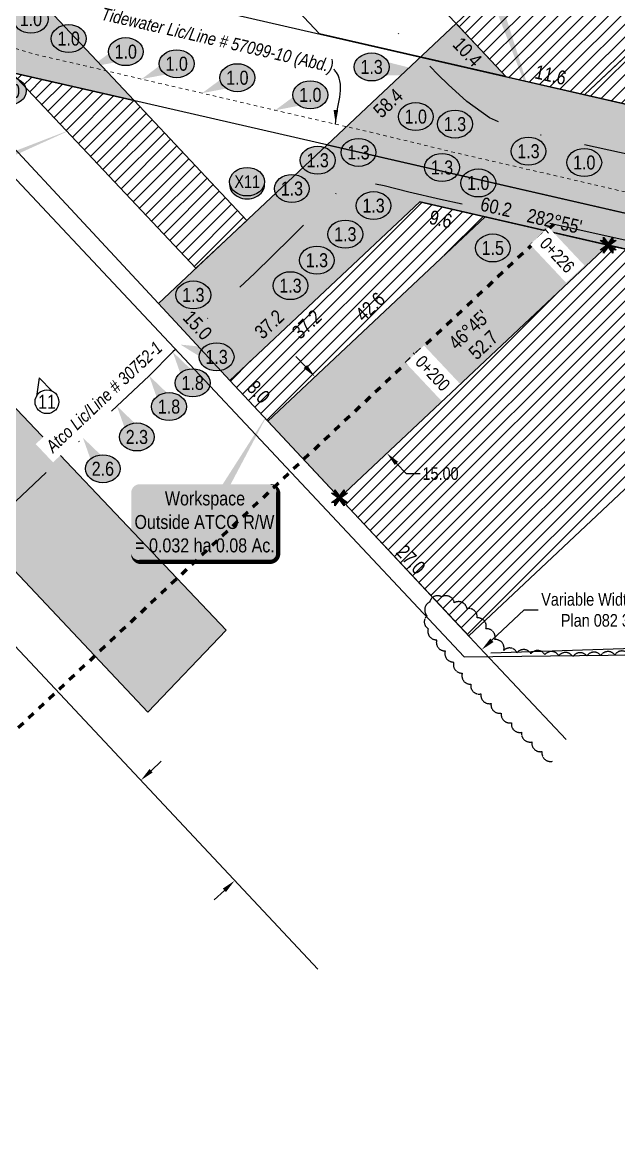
# Model space of a CAD drawing. Extents: x 634962 to 644935, y 5969185 to 5972988.
# Drawn here: x 644089.8 to 644174.9, y 5970389.1 to 5970549.9 of the extents above; entities that cross this region are included whole.
import ezdxf
from ezdxf.enums import TextEntityAlignment as Align

# ---------------------------------------------------------------- set-up
doc = ezdxf.new("R2010")
doc.units = 0
doc.header["$LTSCALE"] = 5
doc.header["$PDSIZE"] = 0.5
for name, pattern in [('0', [1, 1, 0]), ('CENTERLINEX33', [6.5, 2.5, -1, 0.5, -1, 0.5, -1]), ('DASHDOT', [25.4, 12.7, -6.35, 0, -6.35]), ('foc-ABD', [1, 0.5, -0.5]), ('foc-PROPOSED-HP', [2, 1, -1]), ('foc-QUARTERLINE', [33, 25, -3, 2, -3])]:
    doc.linetypes.add(name, pattern=pattern)
doc.layers.get('Defpoints').update_dxf_attribs({"color": 9})
for name, color, linetype in [('AS-FENCE-DASH', 48, 'foc-FENCE-DASH'), ('AS-PIPE-UG-CLIENT HIGH PRESSURE', 240, 'DASHDOT'), ('AS-ROADS', 254, 'Continuous'), ('C-RW', 13, 'Continuous'), ('CG-NOTES', 7, 'Continuous'), ('L-BD', 7, 'Continuous'), ('L-BD1', 253, 'Continuous'), ('L-MON', 1, 'Continuous'), ('L-QSEC', 8, 'foc-QUARTERLINE'), ('L-TITLEDB', 4, 'Continuous'), ('L-TITLEDB-T', 4, 'Continuous'), ('P-CROSSINGS', 250, 'Continuous'), ('P-ELEVATION', 7, 'Continuous'), ('P-PROPOSED', 10, 'Continuous'), ('P-PROPOSED-H', 21, 'Continuous'), ('P-TEMP WITHIN RW-H', 254, 'Continuous'), ('P-TEMP WITHIN-BLACK', 5, 'Continuous'), ('P-TEMP-ATCO PIPELINES', 104, 'Continuous'), ('P-TEMP-ATCO PIPELINES-H', 71, 'Continuous'), ('P-TEMP-ATCO PIPELINES-T', 104, 'Continuous'), ('P-TEMP-ATCO PIPELINES_2', 104, 'Continuous'), ('P-TEMP-BLOCKS', 250, 'Continuous'), ('P-TXT', 4, 'Continuous'), ('T-BUSH', 110, '0')]:
    doc.layers.add(name, color=color, linetype=linetype)
for name, color, linetype, lineweight in [('EXISTING PIPE (EXIST OR HP)', 240, 'CENTERLINEX33', 20), ('EXISTING PIPE ABD', 113, 'foc-ABD', 13), ('PROPOSED HP', 240, 'foc-PROPOSED-HP', 60), ('T-TIE-T', 201, 'Continuous', 18)]:
    doc.layers.add(name, color=color, linetype=linetype, lineweight=lineweight)
doc.styles.add('1.8', font='ARIALN.TTF', dxfattribs={"height": 1.8})
doc.styles.add('175L', font='ARIALN.TTF', dxfattribs={"height": 20})
doc.styles.add('80', font='ARIALN.TTF', dxfattribs={"height": 10})
doc.styles.add('80L', font='ARIALN.TTF', dxfattribs={"height": 10})
doc.styles.add('Crossing', font='ARIALN.TTF', dxfattribs={"height": 10})
doc.styles.add('foc-LtypeFont', font='ARIALN.TTF', dxfattribs={"height": 7.35})
doc.linetypes.add('foc-FENCE-DASH', pattern='A,0.5,-0.5,1,-0.5,1,-0.5,1,-0.5,1,-0.5,["X",foc-LtypeFont,S=0.2,R=0,X=-0.625,Y=-0.75],-0.5', length=7.5)
doc.dimstyles.new('Compass 1 000', dxfattribs={"dimtxt": 1.8, "dimasz": 2, "dimexe": 0.2, "dimexo": 0.0625, "dimgap": 0.5, "dimtad": 0, "dimtih": 1, "dimtoh": 1, "dimzin": 0, "dimdsep": 46, "dimtxsty": '1.8', "dimcen": 0.1, "dimse1": 1, "dimse2": 1, "dimclrd": 256, "dimclrt": 256, "dimaunit": 1, "dimadec": 4, "dimazin": 0, "dimtfac": 0.06, "dimtofl": 0, "dimtmove": 0, "dimatfit": 0, "dimfxl": 0.2, "dimtolj": 1, "dimtzin": 0, "dimlwd": -1, "dimarcsym": 0})
pattern_1 = [(45, (-1542.7681, 974.1387), (-0.89779543018, 0.89779543018), [])]

# ---------------------------------------------------------------- blocks, each defined once
blk = doc.blocks.new('xing2')
h = blk.add_hatch(color=50)
h.dxf.hatch_style = 1
edge = h.paths.add_edge_path()
edge.add_ellipse((0, 0), major_axis=(-12.5, 0), ratio=0.816297, start_angle=0, end_angle=360)
h = blk.add_hatch(color=250)
h.dxf.hatch_style = 1
edge = h.paths.add_edge_path()
edge.add_ellipse((0, -2.05), major_axis=(-12.5, 0), ratio=0.816297, start_angle=0, end_angle=180)
edge.add_line((12.5, -2.05), (12.5, 0))
edge.add_ellipse((0, 0), major_axis=(-12.5, 0), ratio=0.816297, start_angle=0, end_angle=180, ccw=False)
edge.add_line((-12.5, 0), (-12.5, -2.05))
at = {"color": 250}
blk.add_ellipse((0, 0), major_axis=(-12.5, 0), ratio=0.816297, dxfattribs=at)
blk.add_ellipse((0, -2.05), major_axis=(-12.5, 0), ratio=0.816297, start_param=0, end_param=3.141593, dxfattribs=at)
at = {"color": 250, "style": 'Crossing'}
blk.add_attdef('CROSSING', text='', height=9, dxfattribs=at).set_placement((0.09, 0.02), align=Align.MIDDLE_CENTER)
at = {"color": 250, "style": 'Crossing', "flags": 1}
for tag, p in [('OWNER', (0.09, -12.49)), ('DESCRIPTION', (0.09, -25.77)), ('LOCATION', (0.09, -39.3)), ('DWG_REF', (0.09, -52.84))]:
    blk.add_attdef(tag, text='', height=9, dxfattribs=at).set_placement(p, align=Align.MIDDLE_CENTER)
blk = doc.blocks.new('*D444')
at = {"layer": 'Defpoints', "color": 0, "transparency": 16777216}
for p in [(644049.4, 5970502.66), (644015.86, 5970471.18), (644106.7, 5970441.61)]:
    blk.add_point(p, dxfattribs=at)
at = {"layer": 'L-TITLEDB-T', "transparency": 16777216}
for p, q in [((644108.15, 5970442.98), (644109.61, 5970444.35)), ((644071.7, 5970408.77), (644069.72, 5970406.9)), ((644069.72, 5970406.9), (644067.72, 5970406.9))]:
    blk.add_line(p, q, dxfattribs=at)
for points in [[(644107.93, 5970443.23), (644108.38, 5970442.74), (644106.7, 5970441.61)], [(644071.47, 5970409.01), (644071.93, 5970408.52), (644073.16, 5970410.14)]]:
    blk.add_solid(points, dxfattribs=at)
at = {"layer": 'L-TITLEDB-T', "transparency": 16777216, "insert": (644061.17, 5970406.9), "char_height": 1.8, "attachment_point": 5, "style": '1.8'}
blk.add_mtext('\\A1;45.72 Road\\PPlan 2143 JY', dxfattribs=at)
blk = doc.blocks.new('*U661')
h = blk.add_hatch(color=255)
edge = h.paths.add_edge_path()
edge.add_line((-46.5, -37), (46.5, -37))
edge.add_arc((46.5, -31), 6, 270, 360)
edge.add_line((52.5, -31), (52.5, 29.5))
edge.add_arc((46.5, 29.5), 6, 0, 90)
edge.add_line((46.5, 35.5), (-46.5, 35.5))
edge.add_arc((-46.5, 29.5), 6, 90, 180)
edge.add_line((-52.5, 29.5), (-52.5, -31))
edge.add_arc((-46.5, -31), 6, 180, 270)
at = {"color": 104, "flags": 128}
blk.add_lwpolyline([(120.61, 50.56, 0, 7.5, 0), (0, 0, 0, 0, 0)], format="xyseb", dxfattribs=at)
blk.add_lwpolyline([(-46.5, -37, 3, 3, 0), (46.5, -37, 3, 3, 0.414214), (52.5, -31, 3, 3, 0), (52.5, 29.5, 3, 0, 0.414214), (46.5, 35.5, 0, 0, 0), (-46.5, 35.5, 0, 0, 0.414214), (-52.5, 29.5, 0, 0, 0), (-52.5, -31, 0, 3, 0.414214)], format="xyseb", close=True, dxfattribs=at)
at = {"color": 104, "style": '80'}
blk.add_attdef('ENTER_TEXT_001', (-26.85, -4.92), '', height=10, dxfattribs=at)
blk = doc.blocks.new('*D446')
at = {"layer": 'Defpoints', "color": 0, "transparency": 16777216}
for p in [(644136.76, 5970480.19), (644155.39, 5970460.26), (644101.45, 5970447.19)]:
    blk.add_point(p, dxfattribs=at)
at = {"layer": 'P-TXT', "transparency": 16777216}
for p, q in [((644156.85, 5970461.63), (644161.48, 5970465.95)), ((644161.48, 5970465.95), (644163.48, 5970465.95)), ((644118.62, 5970425.89), (644117.16, 5970424.53))]:
    blk.add_line(p, q, dxfattribs=at)
for points in [[(644156.62, 5970461.87), (644157.08, 5970461.38), (644155.39, 5970460.26)], [(644118.4, 5970426.14), (644118.85, 5970425.65), (644120.08, 5970427.26)]]:
    blk.add_solid(points, dxfattribs=at)
at = {"layer": 'P-TXT', "transparency": 16777216, "insert": (644173.35, 5970465.95), "char_height": 1.8, "attachment_point": 5, "style": '1.8'}
blk.add_mtext('\\A1;Variable Width Road \\PPlan 082 3749', dxfattribs=at)
blk = doc.blocks.new('*U824')
at = {"layer": 'P-ELEVATION'}
h = blk.add_hatch(color=111, dxfattribs=at)
h.dxf.hatch_style = 1
edge = h.paths.add_edge_path()
edge.add_ellipse((0, 0), major_axis=(-12.45, 0), ratio=0.803368, start_angle=0, end_angle=360)
at = {"layer": 'P-ELEVATION', "color": 7, "flags": 128}
blk.add_lwpolyline([(0, 0, 12.5, 0, 0), (-9.79, 15.6, 0, 0, 0)], format="xyseb", dxfattribs=at)
at = {"layer": 'P-ELEVATION', "color": 7}
blk.add_ellipse((0, 0), major_axis=(-12.45, 0), ratio=0.803368, dxfattribs=at)
at = {"layer": 'P-ELEVATION', "style": '80'}
blk.add_attdef('ELEVATION', text='', height=10, dxfattribs=at).set_placement((0, 0), align=Align.MIDDLE_CENTER)
blk = doc.blocks.new('*U823')
at = {"layer": 'P-ELEVATION'}
h = blk.add_hatch(color=111, dxfattribs=at)
h.dxf.hatch_style = 1
edge = h.paths.add_edge_path()
edge.add_ellipse((0, 0), major_axis=(-12.45, 0), ratio=0.803368, start_angle=0, end_angle=360)
at = {"layer": 'P-ELEVATION', "color": 7, "flags": 128}
blk.add_lwpolyline([(0, 0, 12.5, 0, 0), (8.42, 16.18, 0, 0, 0)], format="xyseb", dxfattribs=at)
at = {"layer": 'P-ELEVATION', "color": 7}
blk.add_ellipse((0, 0), major_axis=(-12.45, 0), ratio=0.803368, dxfattribs=at)
at = {"layer": 'P-ELEVATION', "style": '80'}
blk.add_attdef('ELEVATION', text='', height=10, dxfattribs=at).set_placement((0, 0), align=Align.MIDDLE_CENTER)
blk = doc.blocks.new('*U822')
at = {"layer": 'P-ELEVATION'}
h = blk.add_hatch(color=111, dxfattribs=at)
h.dxf.hatch_style = 1
edge = h.paths.add_edge_path()
edge.add_ellipse((0, 0), major_axis=(-12.45, 0), ratio=0.803368, start_angle=0, end_angle=360)
at = {"layer": 'P-ELEVATION', "color": 7, "flags": 128}
blk.add_lwpolyline([(0, 0, 12.5, 0, 0), (47.63, -5.71, 0, 0, 0)], format="xyseb", dxfattribs=at)
at = {"layer": 'P-ELEVATION', "color": 7}
blk.add_ellipse((0, 0), major_axis=(-12.45, 0), ratio=0.803368, dxfattribs=at)
at = {"layer": 'P-ELEVATION', "style": '80'}
blk.add_attdef('ELEVATION', text='', height=10, dxfattribs=at).set_placement((0, 0), align=Align.MIDDLE_CENTER)
blk = doc.blocks.new('*U815')
at = {"layer": 'P-ELEVATION'}
h = blk.add_hatch(color=111, dxfattribs=at)
h.dxf.hatch_style = 1
edge = h.paths.add_edge_path()
edge.add_ellipse((0, 0), major_axis=(-12.45, 0), ratio=0.803368, start_angle=0, end_angle=360)
at = {"layer": 'P-ELEVATION', "color": 7, "flags": 128}
blk.add_lwpolyline([(0, 0, 12.5, 0, 0), (-25.87, -8.19, 0, 0, 0)], format="xyseb", dxfattribs=at)
at = {"layer": 'P-ELEVATION', "color": 7}
blk.add_ellipse((0, 0), major_axis=(-12.45, 0), ratio=0.803368, dxfattribs=at)
at = {"layer": 'P-ELEVATION', "style": '80'}
blk.add_attdef('ELEVATION', text='', height=10, dxfattribs=at).set_placement((0, 0), align=Align.MIDDLE_CENTER)
blk = doc.blocks.new('*U563')
at = {"layer": 'P-ELEVATION'}
h = blk.add_hatch(color=111, dxfattribs=at)
h.dxf.hatch_style = 1
edge = h.paths.add_edge_path()
edge.add_ellipse((0, 0), major_axis=(-12.45, 0), ratio=0.803368, start_angle=0, end_angle=360)
at = {"layer": 'P-ELEVATION', "color": 7, "flags": 128}
blk.add_lwpolyline([(0, 0, 12.5, 0, 0), (-8.7, 19.82, 0, 0, 0)], format="xyseb", dxfattribs=at)
at = {"layer": 'P-ELEVATION', "color": 7}
blk.add_ellipse((0, 0), major_axis=(-12.45, 0), ratio=0.803368, dxfattribs=at)
at = {"layer": 'P-ELEVATION', "style": '80'}
blk.add_attdef('ELEVATION', text='', height=10, dxfattribs=at).set_placement((0, 0), align=Align.MIDDLE_CENTER)
blk = doc.blocks.new('*U828')
at = {"layer": 'P-ELEVATION'}
h = blk.add_hatch(color=111, dxfattribs=at)
h.dxf.hatch_style = 1
edge = h.paths.add_edge_path()
edge.add_ellipse((0, 0), major_axis=(-12.45, 0), ratio=0.803368, start_angle=0, end_angle=360)
at = {"layer": 'P-ELEVATION', "color": 7, "flags": 128}
blk.add_lwpolyline([(0, 0, 12.5, 0, 0), (-31.67, -11.29, 0, 0, 0)], format="xyseb", dxfattribs=at)
at = {"layer": 'P-ELEVATION', "color": 7}
blk.add_ellipse((0, 0), major_axis=(-12.45, 0), ratio=0.803368, dxfattribs=at)
at = {"layer": 'P-ELEVATION', "style": '80'}
blk.add_attdef('ELEVATION', text='', height=10, dxfattribs=at).set_placement((0, 0), align=Align.MIDDLE_CENTER)
blk = doc.blocks.new('*U587')
at = {"layer": 'P-ELEVATION'}
h = blk.add_hatch(color=111, dxfattribs=at)
h.dxf.hatch_style = 1
edge = h.paths.add_edge_path()
edge.add_ellipse((0, 0), major_axis=(-12.45, 0), ratio=0.803368, start_angle=0, end_angle=360)
at = {"layer": 'P-ELEVATION', "color": 7, "flags": 128}
blk.add_lwpolyline([(0, 0, 12.5, 0, 0), (-25.17, -11.02, 0, 0, 0)], format="xyseb", dxfattribs=at)
at = {"layer": 'P-ELEVATION', "color": 7}
blk.add_ellipse((0, 0), major_axis=(-12.45, 0), ratio=0.803368, dxfattribs=at)
at = {"layer": 'P-ELEVATION', "style": '80'}
blk.add_attdef('ELEVATION', text='', height=10, dxfattribs=at).set_placement((0, 0), align=Align.MIDDLE_CENTER)
blk = doc.blocks.new('*U590')
at = {"layer": 'P-ELEVATION'}
h = blk.add_hatch(color=111, dxfattribs=at)
h.dxf.hatch_style = 1
edge = h.paths.add_edge_path()
edge.add_ellipse((0, 0), major_axis=(-12.45, 0), ratio=0.803368, start_angle=0, end_angle=360)
at = {"layer": 'P-ELEVATION', "color": 7, "flags": 128}
blk.add_lwpolyline([(0, 0, 12.5, 0, 0), (0.39, 31.57, 0, 0, 0)], format="xyseb", dxfattribs=at)
at = {"layer": 'P-ELEVATION', "color": 7}
blk.add_ellipse((0, 0), major_axis=(-12.45, 0), ratio=0.803368, dxfattribs=at)
at = {"layer": 'P-ELEVATION', "style": '80'}
blk.add_attdef('ELEVATION', text='', height=10, dxfattribs=at).set_placement((0, 0), align=Align.MIDDLE_CENTER)
blk = doc.blocks.new('*U592')
at = {"layer": 'P-ELEVATION'}
h = blk.add_hatch(color=111, dxfattribs=at)
h.dxf.hatch_style = 1
edge = h.paths.add_edge_path()
edge.add_ellipse((0, 0), major_axis=(-12.45, 0), ratio=0.803368, start_angle=0, end_angle=360)
at = {"layer": 'P-ELEVATION', "color": 7, "flags": 128}
blk.add_lwpolyline([(0, 0, 12.5, 0, 0), (21.2, 21.85, 0, 0, 0)], format="xyseb", dxfattribs=at)
at = {"layer": 'P-ELEVATION', "color": 7}
blk.add_ellipse((0, 0), major_axis=(-12.45, 0), ratio=0.803368, dxfattribs=at)
at = {"layer": 'P-ELEVATION', "style": '80'}
blk.add_attdef('ELEVATION', text='', height=10, dxfattribs=at).set_placement((0, 0), align=Align.MIDDLE_CENTER)
blk = doc.blocks.new('*U593')
at = {"layer": 'P-ELEVATION'}
h = blk.add_hatch(color=111, dxfattribs=at)
h.dxf.hatch_style = 1
edge = h.paths.add_edge_path()
edge.add_ellipse((0, 0), major_axis=(-12.45, 0), ratio=0.803368, start_angle=0, end_angle=360)
at = {"layer": 'P-ELEVATION', "color": 7, "flags": 128}
blk.add_lwpolyline([(0, 0, 12.5, 0, 0), (-1.12, -22.83, 0, 0, 0)], format="xyseb", dxfattribs=at)
at = {"layer": 'P-ELEVATION', "color": 7}
blk.add_ellipse((0, 0), major_axis=(-12.45, 0), ratio=0.803368, dxfattribs=at)
at = {"layer": 'P-ELEVATION', "style": '80'}
blk.add_attdef('ELEVATION', text='', height=10, dxfattribs=at).set_placement((0, 0), align=Align.MIDDLE_CENTER)
blk = doc.blocks.new('*U614')
at = {"layer": 'P-ELEVATION'}
h = blk.add_hatch(color=111, dxfattribs=at)
h.dxf.hatch_style = 1
edge = h.paths.add_edge_path()
edge.add_ellipse((0, 0), major_axis=(-12.45, 0), ratio=0.803368, start_angle=0, end_angle=360)
at = {"layer": 'P-ELEVATION', "color": 7, "flags": 128}
blk.add_lwpolyline([(0, 0, 12.5, 0, 0), (-25.8, 8.75, 0, 0, 0)], format="xyseb", dxfattribs=at)
at = {"layer": 'P-ELEVATION', "color": 7}
blk.add_ellipse((0, 0), major_axis=(-12.45, 0), ratio=0.803368, dxfattribs=at)
at = {"layer": 'P-ELEVATION', "style": '80'}
blk.add_attdef('ELEVATION', text='', height=10, dxfattribs=at).set_placement((0, 0), align=Align.MIDDLE_CENTER)
blk = doc.blocks.new('*U615')
at = {"layer": 'P-ELEVATION'}
h = blk.add_hatch(color=111, dxfattribs=at)
h.dxf.hatch_style = 1
edge = h.paths.add_edge_path()
edge.add_ellipse((0, 0), major_axis=(-12.45, 0), ratio=0.803368, start_angle=0, end_angle=360)
at = {"layer": 'P-ELEVATION', "color": 7, "flags": 128}
blk.add_lwpolyline([(0, 0, 12.5, 0, 0), (17.39, -9.76, 0, 0, 0)], format="xyseb", dxfattribs=at)
at = {"layer": 'P-ELEVATION', "color": 7}
blk.add_ellipse((0, 0), major_axis=(-12.45, 0), ratio=0.803368, dxfattribs=at)
at = {"layer": 'P-ELEVATION', "style": '80'}
blk.add_attdef('ELEVATION', text='', height=10, dxfattribs=at).set_placement((0, 0), align=Align.MIDDLE_CENTER)
blk = doc.blocks.new('*U829')
at = {"layer": 'P-ELEVATION'}
h = blk.add_hatch(color=111, dxfattribs=at)
h.dxf.hatch_style = 1
edge = h.paths.add_edge_path()
edge.add_ellipse((0, 0), major_axis=(-12.45, 0), ratio=0.803368, start_angle=0, end_angle=360)
at = {"layer": 'P-ELEVATION', "color": 7, "flags": 128}
blk.add_lwpolyline([(0, 0, 12.5, 0, 0), (-18.5, 15.87, 0, 0, 0)], format="xyseb", dxfattribs=at)
at = {"layer": 'P-ELEVATION', "color": 7}
blk.add_ellipse((0, 0), major_axis=(-12.45, 0), ratio=0.803368, dxfattribs=at)
at = {"layer": 'P-ELEVATION', "style": '80'}
blk.add_attdef('ELEVATION', text='', height=10, dxfattribs=at).set_placement((0, 0), align=Align.MIDDLE_CENTER)
blk = doc.blocks.new('*U830')
at = {"layer": 'P-ELEVATION'}
h = blk.add_hatch(color=111, dxfattribs=at)
h.dxf.hatch_style = 1
edge = h.paths.add_edge_path()
edge.add_ellipse((0, 0), major_axis=(-12.45, 0), ratio=0.803368, start_angle=0, end_angle=360)
at = {"layer": 'P-ELEVATION', "color": 7, "flags": 128}
blk.add_lwpolyline([(0, 0, 12.5, 0, 0), (-17.6, 18.69, 0, 0, 0)], format="xyseb", dxfattribs=at)
at = {"layer": 'P-ELEVATION', "color": 7}
blk.add_ellipse((0, 0), major_axis=(-12.45, 0), ratio=0.803368, dxfattribs=at)
at = {"layer": 'P-ELEVATION', "style": '80'}
blk.add_attdef('ELEVATION', text='', height=10, dxfattribs=at).set_placement((0, 0), align=Align.MIDDLE_CENTER)
blk = doc.blocks.new('*U619')
at = {"layer": 'P-ELEVATION'}
h = blk.add_hatch(color=111, dxfattribs=at)
h.dxf.hatch_style = 1
edge = h.paths.add_edge_path()
edge.add_ellipse((0, 0), major_axis=(-12.45, 0), ratio=0.803368, start_angle=0, end_angle=360)
at = {"layer": 'P-ELEVATION', "color": 7, "flags": 128}
blk.add_lwpolyline([(0, 0, 12.5, 0, 0), (25.22, 9.56, 0, 0, 0)], format="xyseb", dxfattribs=at)
at = {"layer": 'P-ELEVATION', "color": 7}
blk.add_ellipse((0, 0), major_axis=(-12.45, 0), ratio=0.803368, dxfattribs=at)
at = {"layer": 'P-ELEVATION', "style": '80'}
blk.add_attdef('ELEVATION', text='', height=10, dxfattribs=at).set_placement((0, 0), align=Align.MIDDLE_CENTER)
blk = doc.blocks.new('*U618')
at = {"layer": 'P-ELEVATION'}
h = blk.add_hatch(color=111, dxfattribs=at)
h.dxf.hatch_style = 1
edge = h.paths.add_edge_path()
edge.add_ellipse((0, 0), major_axis=(-12.45, 0), ratio=0.803368, start_angle=0, end_angle=360)
at = {"layer": 'P-ELEVATION', "color": 7, "flags": 128}
blk.add_lwpolyline([(0, 0, 12.5, 0, 0), (4.26, -21.07, 0, 0, 0)], format="xyseb", dxfattribs=at)
at = {"layer": 'P-ELEVATION', "color": 7}
blk.add_ellipse((0, 0), major_axis=(-12.45, 0), ratio=0.803368, dxfattribs=at)
at = {"layer": 'P-ELEVATION', "style": '80'}
blk.add_attdef('ELEVATION', text='', height=10, dxfattribs=at).set_placement((0, 0), align=Align.MIDDLE_CENTER)
blk = doc.blocks.new('*U617')
at = {"layer": 'P-ELEVATION'}
h = blk.add_hatch(color=111, dxfattribs=at)
h.dxf.hatch_style = 1
edge = h.paths.add_edge_path()
edge.add_ellipse((0, 0), major_axis=(-12.45, 0), ratio=0.803368, start_angle=0, end_angle=360)
at = {"layer": 'P-ELEVATION', "color": 7, "flags": 128}
blk.add_lwpolyline([(0, 0, 12.5, 0, 0), (23.12, -16.12, 0, 0, 0)], format="xyseb", dxfattribs=at)
at = {"layer": 'P-ELEVATION', "color": 7}
blk.add_ellipse((0, 0), major_axis=(-12.45, 0), ratio=0.803368, dxfattribs=at)
at = {"layer": 'P-ELEVATION', "style": '80'}
blk.add_attdef('ELEVATION', text='', height=10, dxfattribs=at).set_placement((0, 0), align=Align.MIDDLE_CENTER)
blk = doc.blocks.new('*U616')
at = {"layer": 'P-ELEVATION'}
h = blk.add_hatch(color=111, dxfattribs=at)
h.dxf.hatch_style = 1
edge = h.paths.add_edge_path()
edge.add_ellipse((0, 0), major_axis=(-12.45, 0), ratio=0.803368, start_angle=0, end_angle=360)
at = {"layer": 'P-ELEVATION', "color": 7, "flags": 128}
blk.add_lwpolyline([(0, 0, 12.5, 0, 0), (32.12, -3.07, 0, 0, 0)], format="xyseb", dxfattribs=at)
at = {"layer": 'P-ELEVATION', "color": 7}
blk.add_ellipse((0, 0), major_axis=(-12.45, 0), ratio=0.803368, dxfattribs=at)
at = {"layer": 'P-ELEVATION', "style": '80'}
blk.add_attdef('ELEVATION', text='', height=10, dxfattribs=at).set_placement((0, 0), align=Align.MIDDLE_CENTER)
blk = doc.blocks.new('*U620')
at = {"layer": 'P-ELEVATION'}
h = blk.add_hatch(color=111, dxfattribs=at)
h.dxf.hatch_style = 1
edge = h.paths.add_edge_path()
edge.add_ellipse((0, 0), major_axis=(-12.45, 0), ratio=0.803368, start_angle=0, end_angle=360)
at = {"layer": 'P-ELEVATION', "color": 7, "flags": 128}
blk.add_lwpolyline([(0, 0, 12.5, 0, 0), (-14.23, 22.1, 0, 0, 0)], format="xyseb", dxfattribs=at)
at = {"layer": 'P-ELEVATION', "color": 7}
blk.add_ellipse((0, 0), major_axis=(-12.45, 0), ratio=0.803368, dxfattribs=at)
at = {"layer": 'P-ELEVATION', "style": '80'}
blk.add_attdef('ELEVATION', text='', height=10, dxfattribs=at).set_placement((0, 0), align=Align.MIDDLE_CENTER)
blk = doc.blocks.new('*U636')
at = {"layer": 'CG-NOTES', "color": 182}
blk.add_lwpolyline([(3.83, 7.57), (-5.6, 17.11), (-7.57, 3.83)], dxfattribs=at)
blk.add_circle((0, 0), 8.49, dxfattribs=at)
at = {"color": 182, "style": '80L'}
blk.add_attdef('#', text='', height=10, dxfattribs=at).set_placement((0, 0), align=Align.MIDDLE_CENTER)
blk = doc.blocks.new('*U827')
h = blk.add_hatch(color=255)
edge = h.paths.add_edge_path()
edge.add_line((-46.5, -28.5), (46.5, -28.5))
edge.add_arc((46.5, -22.5), 6, 270, 360)
edge.add_line((52.5, -22.5), (52.5, 21))
edge.add_arc((46.5, 21), 6, 0, 90)
edge.add_line((46.5, 27), (-46.5, 27))
edge.add_arc((-46.5, 21), 6, 90, 180)
edge.add_line((-52.5, 21), (-52.5, -22.5))
edge.add_arc((-46.5, -22.5), 6, 180, 270)
at = {"color": 8, "true_color": 0x787878, "flags": 128}
blk.add_lwpolyline([(-46.5, -28.5, 3, 3, 0), (46.5, -28.5, 3, 3, 0.414214), (52.5, -22.5, 3, 3, 0), (52.5, 21, 3, 0, 0.414214), (46.5, 27, 0, 0, 0), (-46.5, 27, 0, 0, 0.414214), (-52.5, 21, 0, 0, 0), (-52.5, -22.5, 0, 3, 0.414214)], format="xyseb", close=True, dxfattribs=at)
blk.add_lwpolyline([(53.24, -151.16, 0, 10, 0), (0, 0, 5, 5, 0)], format="xyseb", dxfattribs=at)
at = {"color": 8, "true_color": 0x787878, "style": '80'}
blk.add_attdef('ENTER_TEXT_001', (-35.99, -5), '', height=10, dxfattribs=at)
blk = doc.blocks.new('*U804')
h = blk.add_hatch(color=255)
edge = h.paths.add_edge_path()
edge.add_line((-46.5, -28.5), (46.5, -28.5))
edge.add_arc((46.5, -22.5), 6, 270, 360)
edge.add_line((52.5, -22.5), (52.5, 21))
edge.add_arc((46.5, 21), 6, 0, 90)
edge.add_line((46.5, 27), (-46.5, 27))
edge.add_arc((-46.5, 21), 6, 90, 180)
edge.add_line((-52.5, 21), (-52.5, -22.5))
edge.add_arc((-46.5, -22.5), 6, 180, 270)
at = {"color": 104, "flags": 128}
blk.add_lwpolyline([(45.73, 78.42, 0, 7.5, 0), (0, 0, 0, 0, 0)], format="xyseb", dxfattribs=at)
blk.add_lwpolyline([(-46.5, -28.5, 3, 3, 0), (46.5, -28.5, 3, 3, 0.414214), (52.5, -22.5, 3, 3, 0), (52.5, 21, 3, 0, 0.414214), (46.5, 27, 0, 0, 0), (-46.5, 27, 0, 0, 0.414214), (-52.5, 21, 0, 0, 0), (-52.5, -22.5, 0, 3, 0.414214)], format="xyseb", close=True, dxfattribs=at)
at = {"color": 104, "style": '80'}
blk.add_attdef('ENTER_TEXT_001', (-26.85, -4.92), '', height=10, dxfattribs=at)
blk = doc.blocks.new('*D805')
at = {"layer": 'Defpoints', "color": 0, "transparency": 16777216}
for p in [(644132.52, 5970500.16), (644142.79, 5970489.23), (644141.85, 5970488.34)]:
    blk.add_point(p, dxfattribs=at)
at = {"layer": 'L-TITLEDB-T', "transparency": 16777216}
for p, q in [((644130.2, 5970500.72), (644128.83, 5970502.18)), ((644143.22, 5970486.89), (644144.59, 5970485.43)), ((644144.59, 5970485.43), (644146.59, 5970485.43))]:
    blk.add_line(p, q, dxfattribs=at)
for points in [[(644130.45, 5970500.95), (644129.96, 5970500.5), (644131.57, 5970499.27)], [(644143.46, 5970487.12), (644142.97, 5970486.66), (644141.85, 5970488.34)]]:
    blk.add_solid(points, dxfattribs=at)
at = {"layer": 'L-TITLEDB-T', "transparency": 16777216, "insert": (644149.51, 5970485.43), "char_height": 1.8, "attachment_point": 5, "style": '1.8'}
blk.add_mtext('\\A1;15.00', dxfattribs=at)
blk = doc.blocks.new('TEMP')
h = blk.add_hatch(color=255)
h.dxf.hatch_style = 1
h.paths.add_polyline_path([(0, 0.25), (-0.67, 1.15), (-0.67, 0.67), (-1.15, 0.67), (-0.25, 0), (-1.15, -0.67), (-0.67, -0.67), (-0.67, -1.15), (0, -0.25), (0.67, -1.15), (0.67, -0.67), (1.15, -0.67), (0.25, 0), (1.15, 0.67), (0.67, 0.67), (0.67, 1.15)])
h.paths.add_polyline_path([(0.57, 0.85), (0.57, 0.57), (0.85, 0.57), (0.08, 0), (0.85, -0.57), (0.57, -0.57), (0.57, -0.85), (0, -0.08), (-0.57, -0.85), (-0.57, -0.57), (-0.85, -0.57), (-0.08, 0), (-0.85, 0.57), (-0.57, 0.57), (-0.57, 0.85), (0, 0.08)], flags=16)
h = blk.add_hatch(color=1)
h.dxf.hatch_style = 1
h.paths.add_polyline_path([(0, 0.08), (-0.57, 0.85), (-0.57, 0.57), (-0.85, 0.57), (-0.08, 0), (-0.85, -0.57), (-0.57, -0.57), (-0.57, -0.85), (0, -0.08), (0.57, -0.85), (0.57, -0.57), (0.85, -0.57), (0.08, 0), (0.85, 0.57), (0.57, 0.57), (0.57, 0.85)])
at = {"color": 1}
for p, q in [((-0.08, 0), (0.08, 0)), ((0, 0.08), (0, -0.08))]:
    blk.add_line(p, q, dxfattribs=at)
at = {"color": 255, "flags": 128}
blk.add_lwpolyline([(-0.25, 0), (-1.15, 0.67), (-0.67, 0.67), (-0.67, 1.15), (0, 0.25), (0.67, 1.15), (0.67, 0.67), (1.15, 0.67), (0.25, 0), (1.15, -0.67), (0.67, -0.67), (0.67, -1.15), (0, -0.25), (-0.67, -1.15), (-0.67, -0.67), (-1.15, -0.67)], close=True, dxfattribs=at)
at = {"color": 1, "flags": 128}
blk.add_lwpolyline([(-0.08, 0), (-0.85, 0.57), (-0.57, 0.57), (-0.57, 0.85), (0, 0.08), (0.57, 0.85), (0.57, 0.57), (0.85, 0.57), (0.08, 0), (0.85, -0.57), (0.57, -0.57), (0.57, -0.85), (0, -0.08), (-0.57, -0.85), (-0.57, -0.57), (-0.85, -0.57)], close=True, dxfattribs=at)

msp = doc.modelspace()

# ---------------------------------------------------------------- hatches: boundary and pattern name
at = {"layer": 'AS-ROADS'}
h = msp.add_hatch(color=256, dxfattribs=at)
h.dxf.hatch_style = 1
h.paths.add_polyline_path([(644107.701, 5970451.332), (644118.888, 5970463.046), (644000.097, 5970588.274), (643988.318, 5970578.192)])
at = {"layer": 'P-PROPOSED-H'}
h = msp.add_hatch(color=256, dxfattribs=at)
h.dxf.hatch_style = 1
h.paths.add_polyline_path([(644173.465, 5970518.081), (644135.082, 5970481.981), (644124.841, 5970492.936), (644155.868, 5970522.118)])
at = {"layer": 'P-TEMP WITHIN RW-H'}
h = msp.add_hatch(color=256, dxfattribs=at)
h.dxf.hatch_style = 1
h.paths.add_polyline_path([(644088.229, 5970542.748), (644052.013, 5970581.235), (644059.306, 5970588.073), (644105.736, 5970538.732)])
h = msp.add_hatch(color=256, dxfattribs=at)
h.dxf.hatch_style = 1
h.paths.add_polyline_path([(644151.742, 5970549.746), (644158.83, 5970542.194), (644222.915, 5970527.479), (644205.185, 5970510.804), (644146.53, 5970524.26), (644119.406, 5970498.749), (644109.197, 5970509.734)])
at = {"layer": 'P-TEMP-ATCO PIPELINES-H'}
h = msp.add_hatch(dxfattribs=at)
h.set_pattern_fill('ANSI31', color=256, scale=0.399897)
h.set_pattern_definition([(45, (-1542.7681, 974.1387), (-0.89779543018, 0.89779543018), [])])
h.paths.add_polyline_path([(644193.586, 5970534.206), (644325.888, 5970658.638), (644312.189, 5970673.203), (644170.124, 5970539.588)])
h = msp.add_hatch(dxfattribs=at)
h.set_pattern_fill('ANSI31', color=256, scale=0.399897)
h.set_pattern_definition([(45, (-1542.7681, 974.1387), (-0.89779543018, 0.89779543018), [])])
h.paths.add_polyline_path([(644151.742, 5970549.746), (644158.83, 5970542.194), (644170.124, 5970539.588), (644198.211, 5970566.004), (644184.514, 5970580.568)])
h = msp.add_hatch(dxfattribs=at)
h.set_pattern_fill('ANSI31', color=256, scale=0.399897)
h.set_pattern_definition([(45, (-1542.7681, 974.1387), (-0.89779543018, 0.89779543018), [])])
h.paths.add_polyline_path([(644088.229, 5970542.748), (644105.736, 5970538.732), (644121.837, 5970521.621), (644114.554, 5970514.772)])
h = msp.add_hatch(dxfattribs=at)
h.set_pattern_fill('ANSI31', color=256, scale=0.399897)
h.set_pattern_definition(pattern_1)
h.paths.add_polyline_path([(644119.406, 5970498.749), (644146.53, 5970524.26), (644155.868, 5970522.118), (644124.841, 5970492.936)])
h = msp.add_hatch(dxfattribs=at)
h.set_pattern_fill('ANSI31', color=256, scale=0.399897)
h.set_pattern_definition(pattern_1)
h.paths.add_polyline_path([(644153.546, 5970462.236), (644135.082, 5970481.981), (644173.465, 5970518.081), (644205.185, 5970510.804)])

# ---------------------------------------------------------------- linework, layer by layer
at = {"layer": 'AS-FENCE-DASH', "ltscale": 0.2, "flags": 128}
for points in [[(644017.675, 5970603.32), (644152.892, 5970459.243)], [(644152.892, 5970459.243), (644173.46, 5970459.477), (644180.614, 5970459.635)]]:
    msp.add_lwpolyline(points, dxfattribs=at)
at = {"layer": 'AS-PIPE-UG-CLIENT HIGH PRESSURE', "ltscale": 0.2, "flags": 128}
for points in [[(644306.726, 5970500.993), (644292.32, 5970504.123), (644275.016, 5970508.043), (644248.084, 5970514.189), (644222.047, 5970520.199), (644197.267, 5970526.25), (644179.04, 5970530.419), (644160.108, 5970534.619), (644156.5, 5970536.254), (644153.258, 5970538.61), (644150.588, 5970541.048), (644149.186, 5970542.393), (644145.692, 5970546.001), (644139.333, 5970552.671), (644131.527, 5970560.921), (644124.919, 5970567.981), (644118.797, 5970574.448), (644112.344, 5970581.344), (644107.726, 5970586.28), (644101.415, 5970593.114), (644096.495, 5970598.324), (644092.25, 5970602.523), (644090.676, 5970604.113), (644089.615, 5970605.081), (644089.214, 5970605.438), (644088.686, 5970605.567), (644087.996, 5970605.33), (644087.355, 5970604.983), (644086.623, 5970604.369), (644085.977, 5970603.611), (644081.312, 5970599.123), (644077.348, 5970595.285), (644071.467, 5970589.818), (644064.331, 5970583.092), (644057.225, 5970576.544), (644051.401, 5970571.178), (644045.929, 5970565.954), (644040.52, 5970561.068), (644035.47, 5970556.44), (644020.009, 5970542.013), (644012.896, 5970535.066), (644006.27, 5970528.908), (643992.78, 5970515.937), (643986.828, 5970510.49), (643980.626, 5970505.022), (643973.527, 5970498.01), (643968.201, 5970492.727), (643963.124, 5970487.921), (643956.811, 5970481.978), (643952.656, 5970478.133), (643949.749, 5970475.987), (643946.764, 5970474.52), (643944.465, 5970473.481), (643941.593, 5970472.615), (643937.569, 5970471.976), (643932.482, 5970471.943), (643929.389, 5970472.595), (643925.648, 5970473.38), (643920.309, 5970474.967), (643912.575, 5970477.318), (643905.303, 5970479.437), (643896.027, 5970482.292), (643885.015, 5970485.672), (643876.35, 5970488.356), (643865.449, 5970491.669)], [(644301.708, 5970489.602), (644290.992, 5970492.089), (644281.027, 5970494.399), (644269.236, 5970497.131), (644258.046, 5970499.758), (644246.567, 5970502.419), (644236, 5970504.791), (644221.408, 5970508.361), (644207.884, 5970511.537), (644193.323, 5970514.882), (644177.335, 5970518.443), (644161.215, 5970522.043), (644149.498, 5970524.612), (644144.978, 5970525.639), (644141.459, 5970526.541), (644138.638, 5970527.115), (644137.259, 5970527.338), (644136.572, 5970526.986), (644135.582, 5970526.353), (644134.689, 5970525.55), (644132.384, 5970523.379), (644128.142, 5970519.1), (644122.906, 5970514.036), (644117.667, 5970509.009), (644112.355, 5970503.865), (644111.255, 5970502.813), (644107.87, 5970499.427), (644103.276, 5970495.087), (644098.422, 5970490.546), (644080.878, 5970474.016), (644071.09, 5970465.044), (644054.536, 5970450.078), (644044.502, 5970440.624), (644036.924, 5970433.058), (644028.817, 5970425.754), (644022.724, 5970420.032), (644018.55, 5970416.112), (644014.578, 5970412.508), (644010.209, 5970408.171), (644006.765, 5970405.034), (644004.619, 5970403.396), (644003.548, 5970402.733), (644002.357, 5970402.129), (644001.231, 5970401.678), (644000.492, 5970401.484), (643999.9, 5970401.556), (643999.152, 5970401.73), (643998.451, 5970402.001), (643997.936, 5970402.461), (643996.737, 5970403.73), (643995.459, 5970405.595), (643991.926, 5970409.305), (643986.181, 5970415.401), (643980.927, 5970420.742), (643977.511, 5970424.33), (643969.658, 5970432.178), (643959.348, 5970443.151), (643950.437, 5970452.287), (643949.414, 5970453.311), (643947.233, 5970454.651), (643944.998, 5970455.318), (643934.486, 5970458.698), (643926.256, 5970461.193), (643914.474, 5970464.842), (643907.001, 5970466.965), (643895.695, 5970470.389), (643887.285, 5970472.904), (643877.033, 5970476.05), (643868.621, 5970478.731), (643861.496, 5970480.863)]]:
    msp.add_lwpolyline(points, dxfattribs=at)
at = {"layer": 'AS-ROADS', "flags": 128}
msp.add_lwpolyline([(643986.225, 5970580.416), (644107.701, 5970451.332), (644118.888, 5970463.046), (644000.097, 5970588.274)], dxfattribs=at)
at = {"layer": 'C-RW', "flags": 128}
msp.add_lwpolyline([(644132.229, 5970548.292), (644088.651, 5970594.694), (644057.435, 5970565.435), (644046.976, 5970576.512), (644089.34, 5970616.235), (644158.83, 5970542.194)], close=True, dxfattribs=at)
for points in [[(644314.61, 5970490.819), (644075.889, 5970545.578), (644057.435, 5970565.435), (644319.994, 5970505.211)], [(644312.847, 5970486.105), (644146.53, 5970524.26), (644119.406, 5970498.749), (644109.198, 5970509.734), (644133.314, 5970532.415), (644314.613, 5970490.825)]]:
    msp.add_lwpolyline(points, dxfattribs=at)
at = {"layer": 'EXISTING PIPE ABD', "ltscale": 0.2, "flags": 128}
msp.add_lwpolyline([(644304.552, 5970496.203), (644297.818, 5970497.814), (644293.125, 5970498.695), (644281.418, 5970501.322), (644266.161, 5970504.824), (644252.896, 5970507.912), (644238.741, 5970511.128), (644222.104, 5970515.041), (644205.584, 5970518.84), (644191.442, 5970522.037), (644176.5, 5970525.534), (644164.869, 5970528.248), (644153.162, 5970530.922), (644139.639, 5970534.189), (644125.874, 5970537.345), (644115.451, 5970539.798), (644106.783, 5970541.797), (644099.505, 5970543.52), (644091.351, 5970545.391), (644088.369, 5970546.318), (644087.92, 5970546.414), (644087.471, 5970546.657), (644087.226, 5970546.937), (644086.476, 5970547.678), (644085.95, 5970548.17), (644084.076, 5970550.21), (644081.53, 5970552.904), (644078.291, 5970556.435), (644074.774, 5970560.327), (644071.6, 5970564.025), (644069.483, 5970566.421), (644067.271, 5970568.908), (644064.841, 5970571.396), (644064.379, 5970571.723), (644063.57, 5970572.194), (644062.785, 5970572.407), (644062.422, 5970572.534), (644062.054, 5970572.461), (644061.411, 5970572.401), (644060.673, 5970572.204), (644059.865, 5970571.761), (644059.118, 5970571.139), (644058.372, 5970570.68), (644056.129, 5970568.71), (644054.24, 5970566.942), (644048.836, 5970562.042), (644042.137, 5970555.691), (644023.659, 5970538.125), (644016.545, 5970531.697), (644009.914, 5970525.391), (643996.138, 5970512.185), (643989.563, 5970506.365), (643984.027, 5970500.933), (643977.031, 5970494.356), (643971.505, 5970489.382), (643967.346, 5970485.819), (643963.347, 5970482.92), (643960.805, 5970479.68), (643957.663, 5970476.713), (643953.115, 5970472.476), (643950.594, 5970470.293), (643948.245, 5970468.068), (643944.709, 5970464.918), (643944.305, 5970464.459), (643943.441, 5970463.842), (643943.007, 5970463.648), (643942.498, 5970463.575), (643941.86, 5970463.651), (643941.298, 5970463.798), (643940.214, 5970464.172), (643937.69, 5970464.99), (643933.44, 5970466.343), (643925.466, 5970468.841), (643915.217, 5970471.945), (643906.104, 5970474.592), (643897.076, 5970477.207), (643889.248, 5970479.577), (643881.216, 5970482.016), (643873.688, 5970484.404), (643864.036, 5970487.351)], dxfattribs=at)
at = {"layer": 'L-QSEC', "ltscale": 0.2}
msp.add_line((644181.672, 5970460.615), (644155.873, 5970459.756), dxfattribs=at)
at = {"layer": 'L-TITLEDB'}
for points in [[(644167.44, 5970447.436), (644155.793, 5970459.841), (644152.215, 5970463.653), (644119.421, 5970498.733), (644109.197, 5970509.734), (644075.889, 5970545.578), (644057.435, 5970565.435), (644046.976, 5970576.512), (644019.881, 5970605.208)], [(643983.196, 5970573.188), (644011.401, 5970543.139), (644021.828, 5970532.031), (644073.909, 5970476.546), (644084.171, 5970465.611), (644091.586, 5970457.713), (644131.995, 5970414.615)], [(643983.196, 5970573.188), (644011.401, 5970543.139), (644021.828, 5970532.031), (644073.909, 5970476.546), (644084.171, 5970465.611), (644091.586, 5970457.713), (644131.995, 5970414.615)]]:
    msp.add_lwpolyline(points, dxfattribs=at)
at = {"layer": 'P-PROPOSED', "flags": 128}
msp.add_lwpolyline([(644173.465, 5970518.081), (644135.082, 5970481.981), (644124.841, 5970492.936), (644155.868, 5970522.118)], close=True, dxfattribs=at)
at = {"layer": 'P-TEMP WITHIN-BLACK'}
msp.add_lwpolyline([(644088.229, 5970542.748), (644052.013, 5970581.235), (644059.306, 5970588.073), (644105.736, 5970538.732)], close=True, dxfattribs=at)
at = {"layer": 'P-TEMP-ATCO PIPELINES', "flags": 128}
for points in [[(644088.229, 5970542.748), (644105.736, 5970538.732), (644121.837, 5970521.621), (644114.554, 5970514.772)], [(644119.406, 5970498.749), (644146.53, 5970524.26), (644155.868, 5970522.118), (644124.841, 5970492.936)], [(644153.546, 5970462.236), (644135.082, 5970481.981), (644173.465, 5970518.081), (644205.185, 5970510.804)]]:
    msp.add_lwpolyline(points, close=True, dxfattribs=at)
at = {"layer": 'P-TEMP-ATCO PIPELINES_2', "flags": 128}
for points in [[(644193.586, 5970534.206), (644325.888, 5970658.638), (644312.189, 5970673.203), (644170.124, 5970539.588)], [(644151.742, 5970549.746), (644158.83, 5970542.194), (644170.124, 5970539.588), (644198.211, 5970566.004), (644184.514, 5970580.568)]]:
    msp.add_lwpolyline(points, close=True, dxfattribs=at)
at = {"layer": 'T-BUSH', "flags": 128}
msp.add_lwpolyline([(644181.37, 5970460.336, 0.2437129), (644180.397, 5970459.775, 0.5205671), (644178.4, 5970459.692, 0.5205671), (644176.402, 5970459.61, 0.5205671), (644174.404, 5970459.528, 0.5205671), (644172.406, 5970459.446, 0.5205671), (644170.408, 5970459.363, 0.5205671), (644168.411, 5970459.281, 0.5205671), (644166.416, 5970459.42, 0.5205671), (644164.421, 5970459.561, 0.5205671), (644162.427, 5970459.702, 0.5205671), (644160.432, 5970459.843, 0.5205671), (644158.538, 5970460.177, 0.5205671), (644157.27, 5970461.723, 0.5205671), (644156.002, 5970463.269, 0.5205671), (644154.735, 5970464.816, 0.5205671), (644153.289, 5970466.132, 0.5205671), (644151.476, 5970466.976, 0.5205671), (644149.664, 5970467.821, 0.5205671), (644147.965, 5970467.076, 0.5205671), (644147.59, 5970465.111, 0.5205671), (644147.747, 5970463.273, 0.5205671), (644148.964, 5970461.687, 0.5205671), (644150.181, 5970460.1, 0.5205671), (644151.398, 5970458.513, 0.5205671), (644152.615, 5970456.927, 0.5205671), (644153.831, 5970455.34, 0.5205671), (644155.274, 5970453.957, 0.5205671), (644156.728, 5970452.585, 0.5205671), (644158.183, 5970451.213, 0.5205671), (644159.637, 5970449.841, 0.5205671), (644161.092, 5970448.469, 0.5205671), (644162.546, 5970447.097, 0.5205671), (644164.001, 5970445.725, 0.5205671), (644165.486, 5970444.324)], format="xyb", dxfattribs=at)
at = {"layer": 'T-TIE-T'}
msp.add_line((644146.14, 5970502.126), (644145.592, 5970502.709), dxfattribs=at)

# ---------------------------------------------------------------- block references
at = {"layer": 'L-MON', "xscale": 0.99974368, "yscale": 0.99974368, "zscale": 0.99974368}
for p in [(644173.465, 5970518.081), (644135.082, 5970481.981)]:
    msp.add_blockref('TEMP', p, dxfattribs=at)
at = {"layer": 'P-CROSSINGS', "color": 5, "xscale": 0.1999487360000005, "yscale": 0.1999487360000005, "zscale": 0.1999487360000005}
msp.add_blockref('xing2', (644121.876, 5970527.145), dxfattribs=at).add_auto_attribs({'CROSSING': 'X11'})
at = {"layer": 'P-ELEVATION', "color": 255, "xscale": 0.1999418083815331, "yscale": 0.1999418083815331, "zscale": 0.1999418083815331}
for name, p, values in [('*U587', (644090.981, 5970550.373), {'ELEVATION': '1.0'}), ('*U587', (644096.382, 5970547.594), {'ELEVATION': '1.0'}), ('*U590', (644087.841, 5970540.103), {'ELEVATION': '1.0'}), ('*U587', (644104.536, 5970545.723), {'ELEVATION': '1.0'}), ('*U587', (644111.814, 5970544), {'ELEVATION': '1.0'}), ('*U822', (644139.663, 5970543.535), {'ELEVATION': '1.3'}), ('*U587', (644120.482, 5970542.001), {'ELEVATION': '1.0'}), ('*U587', (644130.905, 5970539.548), {'ELEVATION': '1.0'}), ('*U823', (644151.575, 5970535.374), {'ELEVATION': '1.3'}), ('*U828', (644145.97, 5970536.446), {'ELEVATION': '1.0'}), ('*U824', (644162.066, 5970531.501), {'ELEVATION': '1.3'}), ('*U618', (644137.786, 5970531.327), {'ELEVATION': '1.3'}), ('*U617', (644131.95, 5970530.21), {'ELEVATION': '1.3'}), ('*U593', (644149.722, 5970529.177), {'ELEVATION': '1.3'}), ('*U563', (644154.9, 5970526.96), {'ELEVATION': '1.0'}), ('*U815', (644170.041, 5970529.886), {'ELEVATION': '1.0'}), ('*U616', (644128.267, 5970526.164), {'ELEVATION': '1.3'}), ('*U619', (644139.935, 5970523.728), {'ELEVATION': '1.3'}), ('*U830', (644135.902, 5970519.642), {'ELEVATION': '1.3'}), ('*U829', (644131.84, 5970515.926), {'ELEVATION': '1.3'}), ('*U614', (644128.064, 5970512.287), {'ELEVATION': '1.3'}), ('*U615', (644114.189, 5970510.961), {'ELEVATION': '1.3'})]:
    msp.add_blockref(name, p, dxfattribs=at).add_auto_attribs(values)
at = {"layer": 'P-TEMP-BLOCKS', "color": 3}
ref = msp.add_blockref('*U827', (644152.726, 5970566.663), dxfattribs=dict(at, xscale=0.1999487360000002, yscale=0.1999487360000002, zscale=0.1999487360000002))
ref.add_attrib('ENTER_TEXT_001', 'Workspace', (644147.031, 5970569.035), dxfattribs={"layer": '0', "color": 8, "true_color": 0x787878, "height": 1.9995, "style": '80'})
ref.add_attrib('ENTER_TEXT_002', 'Inside ATCO R/W', (644143.526, 5970565.667), dxfattribs={"layer": '0', "color": 8, "true_color": 0x787878, "height": 1.99949, "style": '80'})
ref.add_attrib('ENTER_TEXT_003', '= 0.210 ha 0.52 Ac.', (644142.794, 5970562.326), dxfattribs={"layer": '0', "color": 8, "true_color": 0x787878, "height": 1.99949, "style": '80'})
ref = msp.add_blockref('*U661', (644073.265, 5970524.753), dxfattribs=dict(at, xscale=0.1999487360000005, yscale=0.1999487360000005, zscale=0.1999487360000005))
ref.add_attrib('ENTER_TEXT_001', '10.0 x 31.0', (644067.531, 5970528.787), dxfattribs={"layer": '0', "color": 104, "height": 1.99949, "style": '80'})
ref.add_attrib('ENTER_TEXT_002', ' Temp. Access', (644065.735, 5970525.455), dxfattribs={"layer": '0', "color": 104, "height": 1.99949, "style": '80'})
ref.add_attrib('ENTER_TEXT_003', 'Outside ATCO R/W', (644063.226, 5970522.087), dxfattribs={"layer": '0', "color": 104, "height": 1.99949, "style": '80'})
ref.add_attrib('ENTER_TEXT_004', '= 0.031 ha 0.08 Ac.', (644063.333, 5970518.746), dxfattribs={"layer": '0', "color": 104, "height": 1.99949, "style": '80'})

# ---------------------------------------------------------------- texts
at = {"layer": 'EXISTING PIPE ABD', "insert": (644101.322, 5970552.057), "char_height": 1.79954, "attachment_point": 1, "rotation": 347.08658, "style": '175L'}
msp.add_mtext_dynamic_manual_height_columns('{\\fArial Narrow|b0|i1|c0|p34;Tidewater Lic/Line # 57099-10 (Abd.)}', width=33.83745, gutter_width=100.006, heights=[0], dxfattribs=at)
at = {"layer": 'L-BD', "insert": (644166.019, 5970522.472), "char_height": 1.9995, "width": 8.18153, "attachment_point": 2, "rotation": 347.0793, "style": '80L', "bg_fill": 1, "box_fill_scale": 1.1, "bg_fill_color": 254, "bg_fill_transparency": 0}
msp.add_mtext("282°55'", dxfattribs=at)
at = {"layer": 'L-BD1', "style": '80L'}
for s, p in [("46°45'", (644153.559, 5970506.001)), ('52.7', (644155.614, 5970503.817))]:
    msp.add_text(s, height=1.9995, rotation=43.2443, dxfattribs=at).set_placement(p, align=Align.MIDDLE)
at = {"layer": 'P-TEMP-ATCO PIPELINES-T', "style": '80L'}
for s, rotation, p in [('10.4', 313.18372, (644153.358, 5970545.681)), ('11.6', 347.0797, (644165.237, 5970542.41)), ('58.4', 43.24427, (644142.008, 5970538.365)), ('60.2', 347.0793, (644157.465, 5970523.518)), ('9.6', 347.0793, (644149.542, 5970521.781)), ('42.6', 43.2443, (644139.464, 5970509.283)), ('15.0', 312.9034, (644114.807, 5970506.635)), ('37.2', 43.2776, (644125.029, 5970506.783)), ('37.2', 43.2443, (644130.388, 5970506.758)), ('8.0', 313.07068, (644123.522, 5970497.108)), ('27.0', 313.07068, (644145.291, 5970473.159))]:
    msp.add_text(s, height=1.9995, rotation=rotation, dxfattribs=at).set_placement(p, align=Align.MIDDLE)

# ---------------------------------------------------------------- dimensions: what is measured, and where the dimension line sits
at = {"layer": 'L-TITLEDB-T'}
dim = msp.add_linear_dim(base=(644141.847, 5970488.344), p1=(644132.517, 5970500.155), p2=(644142.791, 5970489.232), angle=313.24427, text='15.00', dimstyle='Compass 1 000', dxfattribs=at)
dim.commit()
dim.dimension.update_dxf_attribs({"geometry": '*D805', "text_midpoint": (644149.507, 5970485.43), "dimtype": 161})
at = {"layer": 'P-TXT'}
dim = msp.add_linear_dim(base=(644155.387, 5970460.26), p1=(644101.454, 5970447.188), p2=(644136.756, 5970480.19), angle=43.07068, text='Variable Width Road \\PPlan 082 3749', dimstyle='Compass 1 000', dxfattribs=at)
dim.commit()
dim.dimension.update_dxf_attribs({"geometry": '*D446', "text_midpoint": (644173.351, 5970465.953), "dimtype": 161})

# ---------------------------------------------------------------- leaders
at = {"layer": 'EXISTING PIPE ABD', "linetype": 'ByBlock', "path_type": 1}
msp.add_leader([(644134.523, 5970535.387), (644134.638, 5970542.744), (644134.291, 5970543.208)], dimstyle='Compass 1 000', dxfattribs=at)

# ---------------------------------------------------------------- next in the draw order: texts
at = {"layer": 'EXISTING PIPE (EXIST OR HP)', "insert": (644092.947, 5970489.618), "char_height": 1.79954, "attachment_point": 1, "rotation": 43.37148, "style": '175L', "bg_fill": 2}
msp.add_mtext_dynamic_manual_height_columns('{\\fArial Narrow|b0|i1|c0|p34;Atco Lic/Line # 30752-1}', width=21.53757, gutter_width=100.006, heights=[0], dxfattribs=at)

# ---------------------------------------------------------------- next in the draw order: linework, layer by layer
at = {"layer": 'P-TEMP WITHIN-BLACK'}
msp.add_lwpolyline([(644151.742, 5970549.746), (644158.83, 5970542.194), (644222.915, 5970527.479), (644205.185, 5970510.804), (644146.53, 5970524.26), (644119.406, 5970498.749), (644109.197, 5970509.734)], close=True, dxfattribs=at)
at = {"layer": 'PROPOSED HP', "ltscale": 0.2, "flags": 128}
msp.add_lwpolyline([(644165.674, 5970521.047), (644000.216, 5970365.431), (643993.083, 5970373.009), (643994.263, 5970406.851)], dxfattribs=at)

# ---------------------------------------------------------------- next in the draw order: block references
at = {"layer": 'CG-NOTES', "xscale": 0.1999487360000004, "yscale": 0.1999487360000004, "zscale": 0.1999487360000004}
msp.add_blockref('*U636', (644093.278, 5970495.704), dxfattribs=at).add_auto_attribs({'#': '11'})
at = {"layer": 'P-ELEVATION', "color": 255, "xscale": 0.1999418083815331, "yscale": 0.1999418083815331, "zscale": 0.1999418083815331}
for name, p, values in [('*U614', (644117.513, 5970502.116), {'ELEVATION': '1.3'}), ('*U620', (644114.1, 5970498.395), {'ELEVATION': '1.8'}), ('*U620', (644110.715, 5970495.009), {'ELEVATION': '1.8'}), ('*U620', (644106.121, 5970490.669), {'ELEVATION': '2.3'}), ('*U620', (644101.267, 5970486.128), {'ELEVATION': '2.6'})]:
    msp.add_blockref(name, p, dxfattribs=at).add_auto_attribs(values)
at = {"layer": 'P-TEMP-BLOCKS', "color": 3}
ref = msp.add_blockref('*U804', (644115.823, 5970478.518), dxfattribs=dict(at, xscale=0.1999487360000002, yscale=0.1999487360000002, zscale=0.1999487360000002))
ref.add_attrib('ENTER_TEXT_001', 'Workspace', (644110.128, 5970480.889), dxfattribs={"layer": '0', "color": 104, "height": 1.9995, "style": '80'})
ref.add_attrib('ENTER_TEXT_002', 'Outside ATCO R/W', (644105.783, 5970477.521), dxfattribs={"layer": '0', "color": 104, "height": 1.99949, "style": '80'})
ref.add_attrib('ENTER_TEXT_003', '= 0.032 ha 0.08 Ac.', (644105.891, 5970474.181), dxfattribs={"layer": '0', "color": 104, "height": 1.99949, "style": '80'})

# ---------------------------------------------------------------- next in the draw order: dimensions: what is measured, and where the dimension line sits
at = {"layer": 'L-TITLEDB-T'}
dim = msp.add_linear_dim(base=(644106.697, 5970441.614), p1=(644015.863, 5970471.18), p2=(644049.399, 5970502.658), angle=43.18684, text='45.72 Road\\PPlan 2143 JY', dimstyle='Compass 1 000', dxfattribs=at)
dim.commit()
dim.dimension.update_dxf_attribs({"geometry": '*D444', "text_midpoint": (644061.169, 5970406.902), "dimtype": 161})

# ---------------------------------------------------------------- next in the draw order: texts
at = {"layer": 'T-TIE-T', "char_height": 1.7995, "attachment_point": 2, "rotation": 313.24427, "style": '80L', "bg_fill": 2}
for s, insert, width in [('0+226', (644166.848, 5970517.282), 5.69888), ('0+200', (644149.062, 5970500.386), 5.69016)]:
    msp.add_mtext(s, dxfattribs=dict(at, insert=insert, width=width))

# ---------------------------------------------------------------- next in the draw order: linework, layer by layer
at = {"layer": 'T-TIE-T'}
msp.add_line((644164.94, 5970519.808), (644164.393, 5970520.391), dxfattribs=at)

# ---------------------------------------------------------------- next in the draw order: block references
at = {"layer": 'P-ELEVATION', "color": 255, "xscale": 0.1999418083815331, "yscale": 0.1999418083815331, "zscale": 0.1999418083815331}
msp.add_blockref('*U592', (644156.975, 5970517.675), dxfattribs=at).add_auto_attribs({'ELEVATION': '1.5'})

doc.saveas('drawing.dxf')
